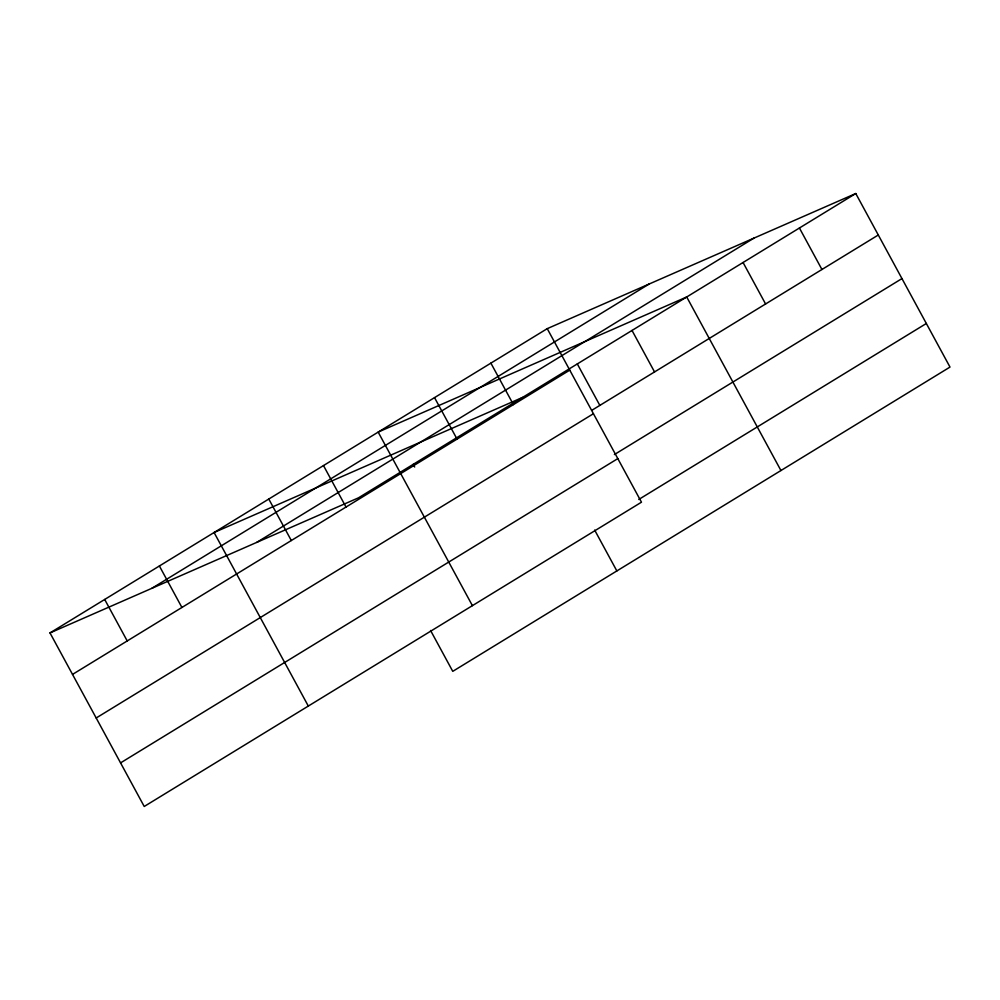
<?xml version="1.0" encoding="UTF-8"?>
<svg xmlns="http://www.w3.org/2000/svg" width="1000" height="1000" viewBox="0 0 1000 1000"><rect width="100%" height="100%" fill="white"/><g stroke="black" fill="none" stroke-linecap="round" stroke-linejoin="round"><path stroke-width="1.5" d="M547.238 328.65L641.475 502.188L144.225 806.475L50 632.925L547.238 328.65L855.775 193.525L950 367.075L452.762 671.35L430.575 630.487M151.812 588.337L649.062 284.062M256.712 542.4L753.962 238.113M855.775 193.525L358.525 497.812L50 632.925M72.525 674.412L569.763 370.125M592.025 410.188L878.3 235M96.188 717.987L593.425 413.713M614.388 454.562L901.963 278.587M120.562 762.887L617.8 458.612M638.763 499.462L926.338 323.488M522.625 397.4L214.088 532.513L308.312 706.062M799.425 228.012L821.938 269.488M743.062 262.5L765.588 303.975M780.938 470.525L686.712 296.975L378.175 432.1L472.413 605.65M632.013 330.45L654.538 371.925M577.312 363.925L599.837 405.4M594.663 530.075L616.85 570.938M490.887 363.137L513.413 404.613M434.538 397.625L457.05 439.1M413.225 464.338L414.675 467.013M323.488 465.575L346 507.05M268.788 499.05L291.312 540.525M159.388 565.988L181.912 607.463M104.7 599.462L127.212 640.938"/></g></svg>
